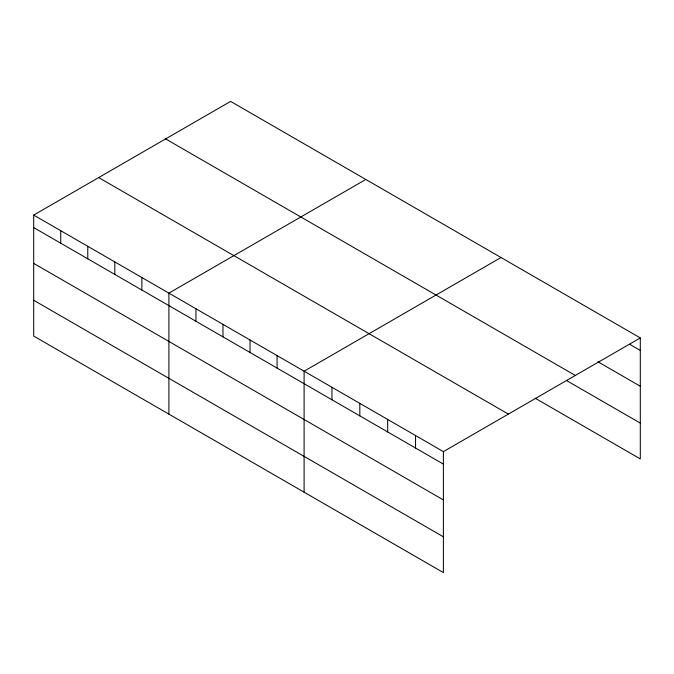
<?xml version="1.0" encoding="UTF-8"?>
<svg xmlns="http://www.w3.org/2000/svg" width="674" height="674" viewBox="0 0 674 674"><rect width="100%" height="100%" fill="white"/><g stroke="black" fill="none" stroke-linecap="round" stroke-linejoin="round"><path stroke-width="1.01" d="M33.7 215.082L443.391 451.622L443.391 572.597L33.7 336.065L33.7 215.082L230.609 101.403L640.3 337.935L640.3 458.918L535.156 398.208M365.805 179.461L168.896 293.139L168.896 414.122M501.001 257.519L304.1 371.197L304.1 492.172M443.391 451.622L640.3 337.935M629.516 344.203L640.3 350.429M598.065 361.845L640.3 386.236M165.627 138.92L575.318 375.452M566.607 380.566L640.3 423.112M98.682 177.574L508.373 414.106M33.7 227.585L443.391 464.116M33.7 263.382L443.391 499.914M33.7 300.267L443.391 536.799M415.538 435.539L415.538 448.033M387.676 419.447L387.676 431.95M359.815 403.364L359.815 415.866M331.953 387.28L331.953 399.775M277.056 355.586L277.056 368.08M250.02 339.974L250.02 352.468M222.976 324.363L222.976 336.857M195.94 308.751L195.94 321.245M141.86 277.528L141.86 290.031M114.816 261.916L114.816 274.419M87.78 246.305L87.78 258.808M60.736 230.693L60.736 243.196"/></g></svg>
